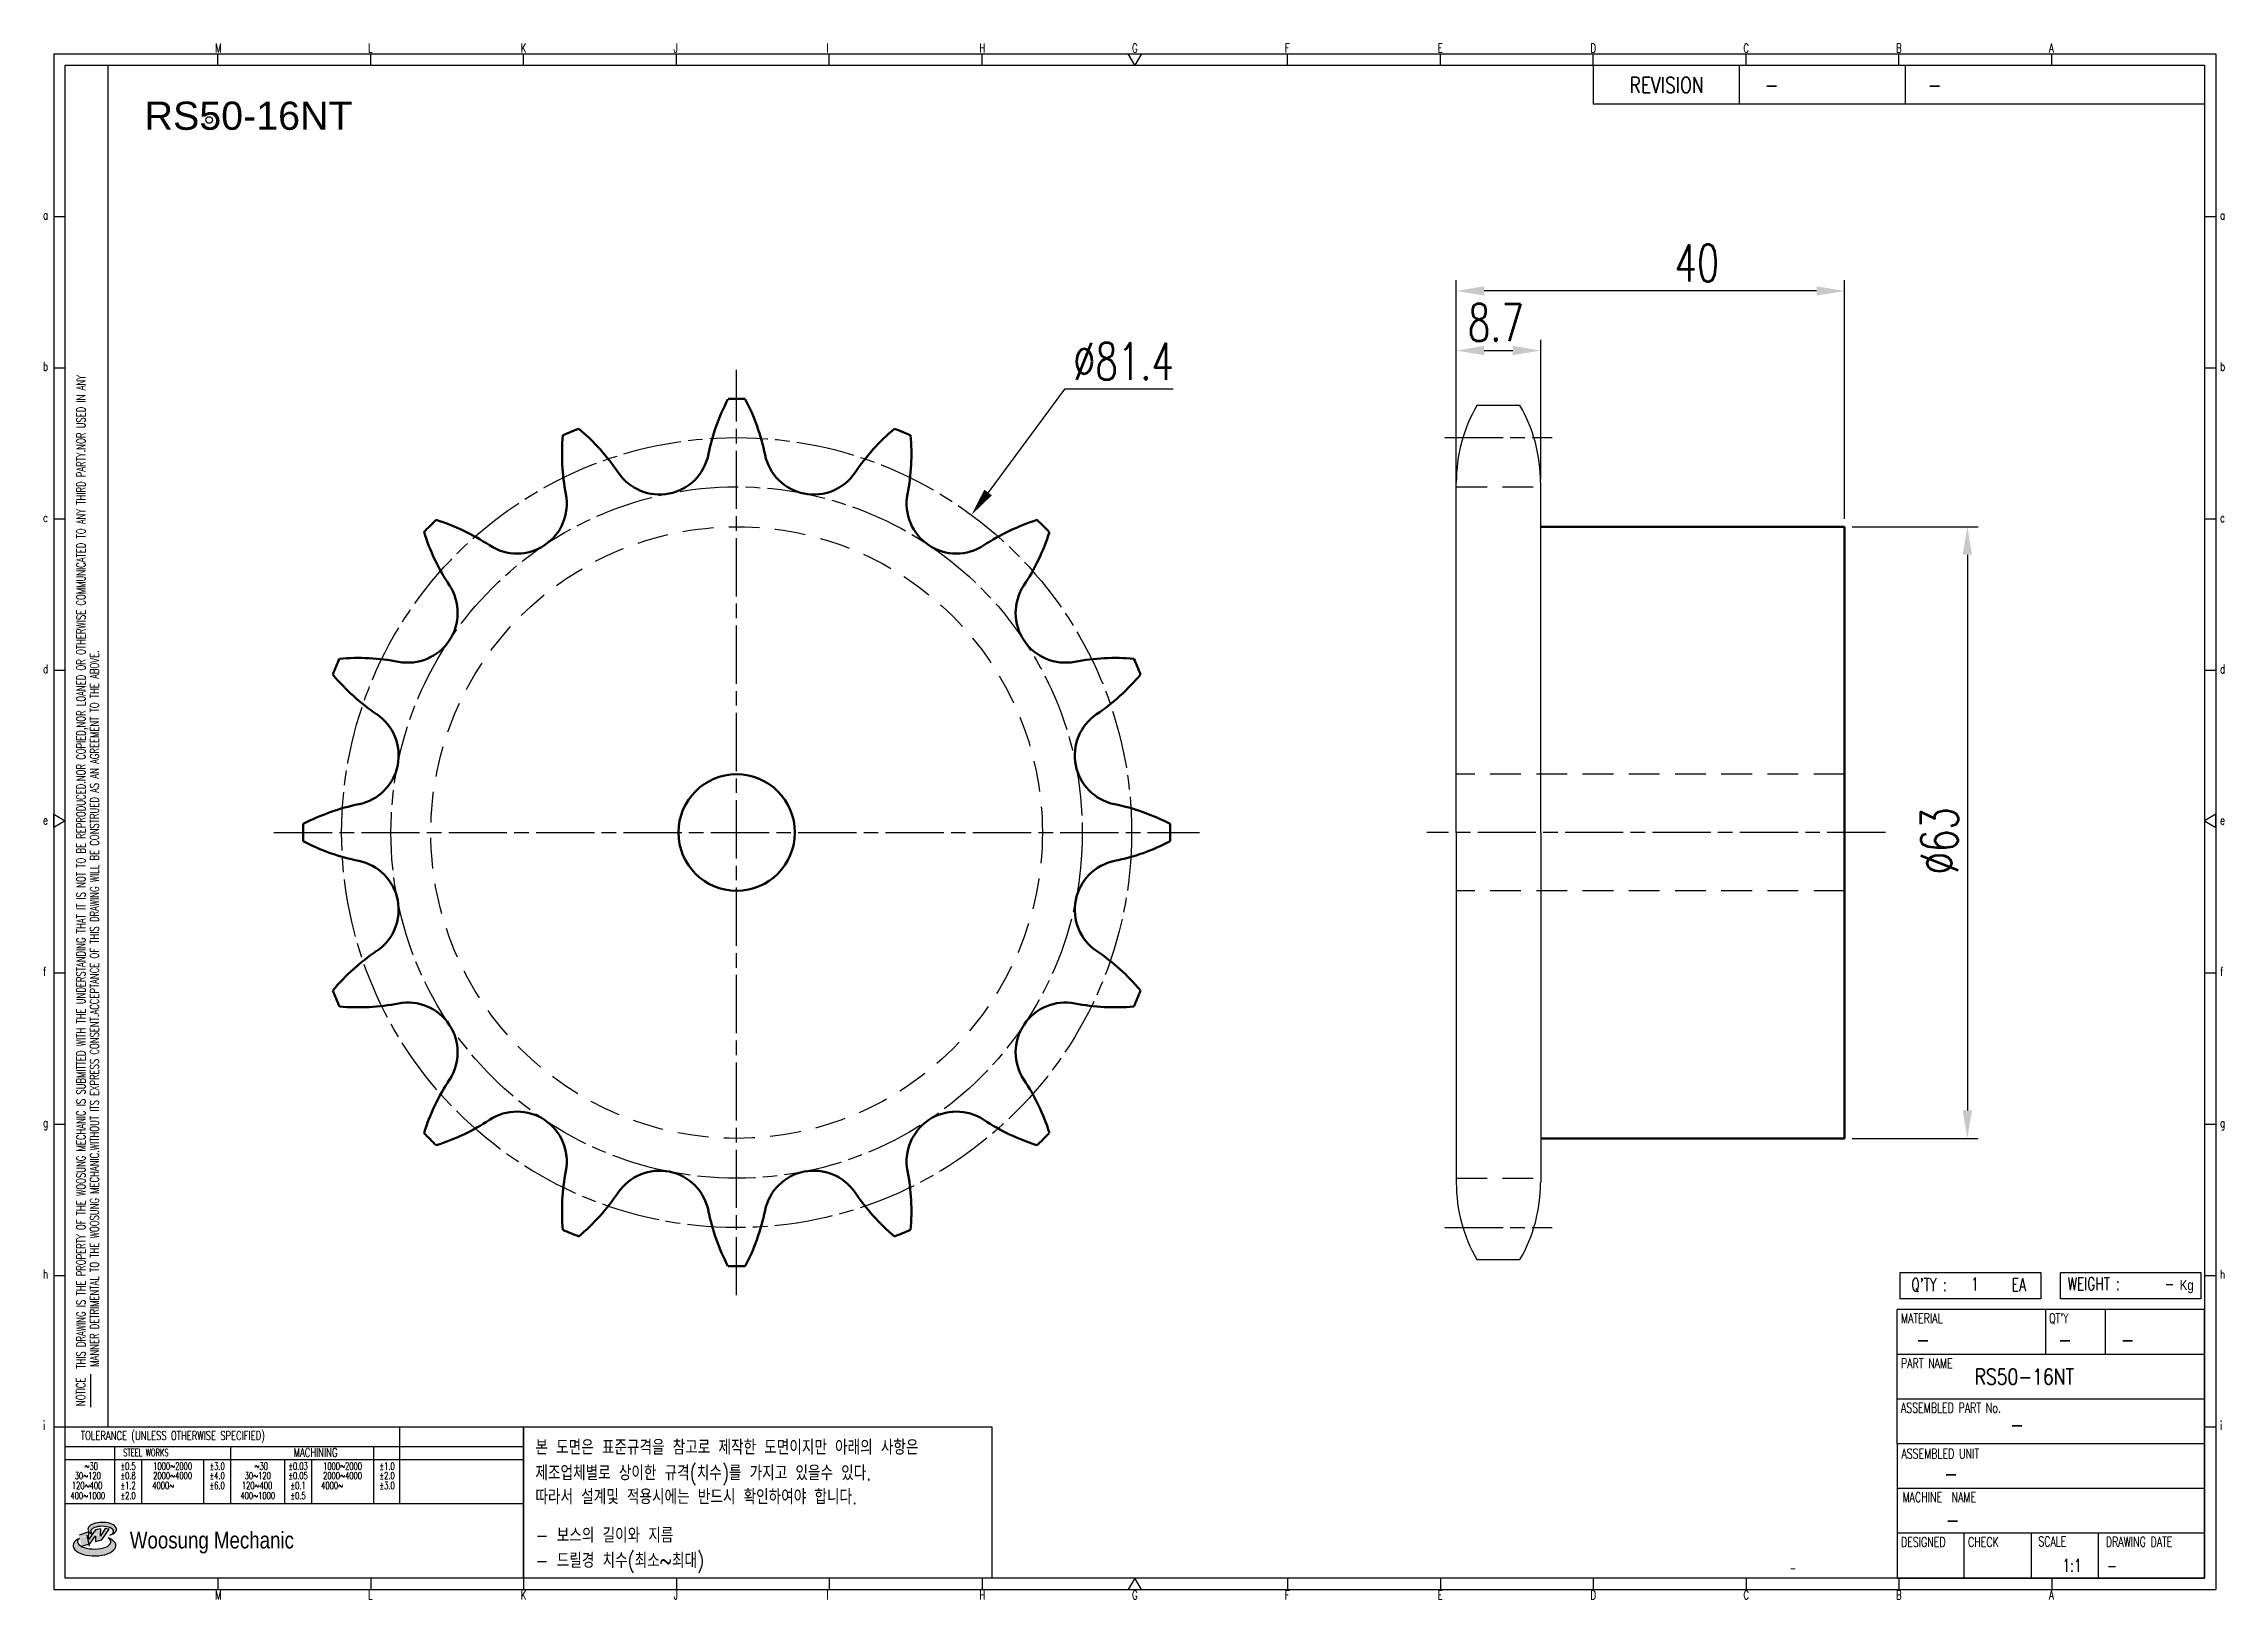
# Model space of a CAD drawing. Header units: millimetres. Extents: x 2122 to 2347, y 18 to 178.
import ezdxf
from ezdxf.enums import TextEntityAlignment as Align

# ---------------------------------------------------------------- set-up
doc = ezdxf.new("R2010")
doc.units = ezdxf.units.MM
for name, pattern in [('AM_ISO08W050', [18, 12, -1.5, 3, -1.5]), ('AM_ISO08W050x2', [9, 6, -0.75, 1.5, -0.75]), ('HIDDEN', [9.525, 6.35, -3.175])]:
    doc.linetypes.add(name, pattern=pattern)
for name, color, linetype, lineweight in [('1', 7, 'Continuous', 50), ('22', 30, 'AM_ISO08W050', 25), ('VIS', 7, 'Continuous', 50)]:
    doc.layers.add(name, color=color, linetype=linetype, lineweight=lineweight)
for name, color, linetype in [('HL', 2, 'HIDDEN'), ('S-DIM', 7, 'Continuous'), ('TITLE', 7, 'Continuous'), ('도면레이아웃', 7, 'Continuous')]:
    doc.layers.add(name, color=color, linetype=linetype)
doc.styles.add('HAN', font='ROMANS.shx', dxfattribs={"width": 0.7, "bigfont": 'whgtxt.shx'})
doc.styles.add('HKD_ST2', font='romans.shx', dxfattribs={"width": 0.7, "height": 4, "bigfont": '@extfont2.shx'})
doc.styles.add('HSG', font='SIMPLEX.shx', dxfattribs={"width": 0.7, "bigfont": 'HSG.shx'})
doc.styles.add('ROMANS', font='romans.shx', dxfattribs={"width": 0.7, "bigfont": 'whgtxt.shx'})
doc.styles.add('SLDTEXTSTYLE4', font='arial.ttf', dxfattribs={"width": 0.8})
doc.styles.get("Standard").update_dxf_attribs({"font": 'arial.ttf'})
doc.dimstyles.new('APP4', dxfattribs={"dimscale": 1.6, "dimtxt": 2.4, "dimasz": 1.8, "dimexe": 0.7, "dimexo": 0.5, "dimgap": 0.6, "dimtad": 1, "dimtoh": 1, "dimdec": 1, "dimrnd": 0.01, "dimzin": 9, "dimdsep": 46, "dimtxsty": 'HSG', "dimcen": 0, "dimclrd": 1, "dimclre": 1, "dimclrt": 256, "dimazin": 2, "dimtp": 1, "dimtm": 1, "dimtfac": 0.5, "dimtdec": 1, "dimtofl": 0, "dimtmove": 0, "dimatfit": 3, "dimfxl": 0, "dimtvp": 1, "dimtolj": 2, "dimlwd": -1, "dimlwe": -1, "dimarcsym": 0})

# ---------------------------------------------------------------- blocks, each defined once
blk = doc.blocks.new('*D8')
at = {"layer": 'Defpoints', "color": 0, "transparency": 16777216}
for p in [(2217.86, 129.62), (2169.49, 64.19)]:
    blk.add_point(p, dxfattribs=at)
at = {"layer": 'S-DIM', "color": 1, "transparency": 16777216}
for p, q in [((2227.43, 142.57), (2219.57, 131.94)), ((2238.63, 142.57), (2227.43, 142.57))]:
    blk.add_line(p, q, dxfattribs=at)
blk.add_solid([(2219.18, 132.23), (2219.96, 131.65), (2217.86, 129.62)], dxfattribs=at)
at = {"layer": 'S-DIM', "transparency": 16777216, "insert": (2233.51, 145.45), "char_height": 3.84, "attachment_point": 5, "style": 'HSG'}
blk.add_mtext('\\A2;∅81.4', dxfattribs=at)
blk = doc.blocks.new('*D9')
at = {"layer": 'Defpoints', "color": 0, "transparency": 16777216}
for p in [(2267.8, 152.7), (2267.8, 128.41), (2307.8, 128.41)]:
    blk.add_point(p, dxfattribs=at)
at = {"layer": 'S-DIM', "color": 1, "transparency": 16777216}
for p, q in [((2267.8, 129.21), (2267.8, 153.82)), ((2307.8, 129.21), (2307.8, 153.82)), ((2304.92, 152.7), (2270.68, 152.7))]:
    blk.add_line(p, q, dxfattribs=at)
for points in [[(2270.68, 153.18), (2270.68, 152.22), (2267.8, 152.7)], [(2304.92, 153.18), (2304.92, 152.22), (2307.8, 152.7)]]:
    blk.add_solid(points, dxfattribs=at)
at = {"layer": 'S-DIM', "transparency": 16777216, "insert": (2292.59, 155.58), "char_height": 3.84, "attachment_point": 5, "style": 'HSG'}
blk.add_mtext('\\A2;40', dxfattribs=at)
blk = doc.blocks.new('*D10')
at = {"layer": 'Defpoints', "color": 0, "transparency": 16777216}
for p in [(2276.5, 146.56), (2267.8, 132.51), (2276.5, 132.51)]:
    blk.add_point(p, dxfattribs=at)
at = {"layer": 'S-DIM', "color": 1, "transparency": 16777216}
for p, q in [((2267.8, 133.31), (2267.8, 147.68)), ((2270.68, 146.56), (2273.62, 146.56)), ((2276.5, 133.31), (2276.5, 147.68))]:
    blk.add_line(p, q, dxfattribs=at)
for points in [[(2270.68, 147.04), (2270.68, 146.08), (2267.8, 146.56)], [(2273.62, 147.04), (2273.62, 146.08), (2276.5, 146.56)]]:
    blk.add_solid(points, dxfattribs=at)
at = {"layer": 'S-DIM', "transparency": 16777216, "insert": (2271.88, 149.44), "char_height": 3.84, "attachment_point": 5, "style": 'HSG'}
blk.add_mtext('\\A2;8.7', dxfattribs=at)
blk = doc.blocks.new('*D11')
at = {"layer": 'Defpoints', "color": 0, "transparency": 16777216}
for p in [(2307.8, 128.41), (2307.8, 65.41), (2320.45, 65.41)]:
    blk.add_point(p, dxfattribs=at)
at = {"layer": 'S-DIM', "color": 1, "transparency": 16777216}
for p, q in [((2308.6, 128.41), (2321.57, 128.41)), ((2320.45, 125.53), (2320.45, 68.29)), ((2308.6, 65.41), (2321.57, 65.41))]:
    blk.add_line(p, q, dxfattribs=at)
for points in [[(2319.97, 125.53), (2320.93, 125.53), (2320.45, 128.41)], [(2319.97, 68.29), (2320.93, 68.29), (2320.45, 65.41)]]:
    blk.add_solid(points, dxfattribs=at)
at = {"layer": 'S-DIM', "transparency": 16777216, "insert": (2317.57, 96.06), "char_height": 3.84, "attachment_point": 5, "rotation": 90, "style": 'HSG'}
blk.add_mtext('\\A2;%%c63', dxfattribs=at)
blk = doc.blocks.new('SUYWSHJH')
at = {"layer": '도면레이아웃'}
h = blk.add_hatch(color=10, dxfattribs=at)
h.paths.add_polyline_path([(1.544, 35.177), (1.554, 34.966), (1.779, 35.034), (2.054, 35.422), (1.908, 35.446), (1.728, 35.167), (1.741, 35.439), (1.547, 35.405), (1.292, 35.041), (1.295, 35.33), (0.943, 35.208), (1.03, 34.8), (1.336, 34.885)])
edge = h.paths.add_edge_path()
edge.add_ellipse((1.795, 35.421), major_axis=(-0.53, 0), ratio=0.487785, start_angle=122.36065, end_angle=403.39574)
edge.add_line((1.411, 35.244), (1.419, 35.261))
edge.add_ellipse((1.798, 35.344), major_axis=(-0.423, 0), ratio=0.444396, start_angle=131.58977, end_angle=386.19408, ccw=False)
edge = h.paths.add_edge_path()
edge.add_ellipse((1.512, 34.815), major_axis=(-0.793, 0), ratio=0.480113, start_angle=314.67633, end_angle=590.85213)
edge.add_ellipse((1.501, 34.958), major_axis=(-0.62, 0), ratio=0.43311, start_angle=331.7024, end_angle=574.42495, ccw=False)
for p, q in [((0, 90.118), (80.15, 90.118)), ((0, 90.118), (0, 33.191)), ((6.089, 89.693), (6.089, 90.118)), ((11.753, 89.693), (11.753, 90.118)), ((17.418, 89.693), (17.418, 90.118)), ((23.082, 89.693), (23.082, 90.118)), ((28.746, 89.693), (28.746, 90.118)), ((34.411, 89.693), (34.411, 90.118)), ((45.739, 89.693), (45.739, 90.118)), ((51.404, 89.693), (51.404, 90.118)), ((57.068, 89.693), (57.068, 90.118)), ((62.732, 89.693), (62.732, 90.118)), ((68.397, 89.693), (68.397, 90.118)), ((74.061, 89.693), (74.061, 90.118)), ((80.15, 90.118), (80.15, 33.191)), ((0, 84.085), (0.425, 84.085)), ((79.725, 84.085), (80.15, 84.085)), ((0, 78.478), (0.425, 78.478)), ((79.725, 78.478), (80.15, 78.478)), ((0, 72.87), (0.425, 72.87)), ((79.725, 72.87), (80.15, 72.87)), ((0, 67.262), (0.425, 67.262)), ((79.725, 67.262), (80.15, 67.262)), ((0, 56.047), (0.425, 56.047)), ((79.725, 56.047), (80.15, 56.047)), ((0, 50.439), (0.425, 50.439)), ((79.725, 50.439), (80.15, 50.439)), ((0, 44.832), (0.425, 44.832)), ((79.725, 44.832), (80.15, 44.832)), ((1.377, 39.947), (1.377, 41.174)), ((0, 39.224), (0.425, 39.224)), ((79.725, 39.224), (80.15, 39.224)), ((0, 33.191), (80.15, 33.191)), ((6.089, 33.616), (6.089, 33.191)), ((11.753, 33.616), (11.753, 33.191)), ((17.418, 33.616), (17.418, 33.191)), ((23.082, 33.616), (23.082, 33.191)), ((28.746, 33.616), (28.746, 33.191)), ((34.411, 33.616), (34.411, 33.191)), ((45.739, 33.616), (45.739, 33.191)), ((51.404, 33.616), (51.404, 33.191)), ((57.068, 33.616), (57.068, 33.191)), ((62.732, 33.616), (62.732, 33.191)), ((68.397, 33.616), (68.397, 33.191)), ((74.061, 33.616), (74.061, 33.191))]:
    blk.add_line(p, q)
at = {"color": 2}
for p, q in [((2.017, 39.224), (2.017, 89.693)), ((0.425, 39.224), (17.418, 39.224)), ((12.816, 39.224), (12.816, 36.382)), ((17.418, 33.616), (17.418, 39.224)), ((0.425, 38.487), (17.418, 38.487)), ((0.425, 38.012), (17.418, 38.012)), ((2.257, 38.487), (2.257, 36.382)), ((3.257, 38.012), (3.257, 36.382)), ((5.557, 38.012), (5.557, 36.382)), ((6.557, 38.5), (6.557, 36.382)), ((8.557, 38.012), (8.557, 36.382)), ((9.557, 38.026), (9.557, 36.382)), ((11.857, 38.487), (11.857, 36.382)), ((0.425, 36.382), (17.418, 36.382))]:
    blk.add_line(p, q, dxfattribs=at)
at = {"color": 6, "ltscale": 0.5}
for p, q in [((57.068, 89.693), (57.068, 88.246)), ((62.47, 89.693), (62.47, 88.246)), ((68.635, 89.693), (68.635, 88.246)), ((79.725, 88.246), (57.068, 88.246)), ((68.336, 38.59), (68.336, 43.563)), ((79.725, 43.563), (68.336, 43.563)), ((73.827, 43.563), (73.827, 41.905)), ((76.037, 43.563), (76.037, 41.905)), ((79.725, 38.59), (79.725, 43.563)), ((79.725, 41.905), (68.336, 41.905)), ((79.725, 40.248), (68.336, 40.248)), ((68.336, 38.59), (68.336, 33.616)), ((79.725, 38.59), (68.336, 38.59)), ((79.725, 33.616), (79.725, 38.59)), ((79.725, 36.932), (68.336, 36.932)), ((79.725, 35.274), (68.336, 35.274)), ((70.822, 33.616), (70.822, 35.274)), ((73.309, 33.616), (73.309, 35.274)), ((75.796, 33.616), (75.796, 35.274)), ((68.336, 33.616), (79.725, 33.616))]:
    blk.add_line(p, q, dxfattribs=at)
for points in [[(40.075, 89.693), (39.83, 90.118), (40.32, 90.118)], [(0.425, 89.693), (79.725, 89.693), (79.725, 33.616), (0.425, 33.616)], [(0.425, 61.679), (0, 61.433), (0, 61.924)], [(79.725, 61.679), (80.15, 61.433), (80.15, 61.924)], [(40.075, 33.616), (39.83, 33.191), (40.32, 33.191)]]:
    blk.add_lwpolyline(points, close=True)
at = {"layer": 'TITLE', "color": 20}
for p, q in [((68.449, 43.961), (68.449, 44.936)), ((68.449, 44.936), (73.654, 44.936)), ((73.654, 44.936), (73.654, 43.961)), ((74.39, 43.961), (74.39, 44.936)), ((74.39, 44.936), (79.595, 44.936)), ((79.595, 44.936), (79.595, 43.961)), ((73.654, 43.961), (68.449, 43.961)), ((79.595, 43.961), (74.39, 43.961))]:
    blk.add_line(p, q, dxfattribs=at)
at = {"layer": '도면레이아웃'}
for p, q in [((1.295, 35.33), (0.943, 35.208)), ((1.03, 34.8), (1.336, 34.885)), ((1.224, 35.208), (1.311, 34.8)), ((1.224, 35.208), (1.224, 35.208)), ((1.547, 35.405), (1.292, 35.041)), ((1.292, 35.041), (1.295, 35.33)), ((1.336, 34.885), (1.544, 35.177)), ((1.419, 35.261), (1.411, 35.244)), ((1.544, 35.177), (1.554, 34.966)), ((1.741, 35.439), (1.547, 35.405)), ((1.554, 34.966), (1.779, 35.034)), ((1.908, 35.446), (1.728, 35.167)), ((1.728, 35.167), (1.741, 35.439)), ((1.779, 35.034), (2.054, 35.422)), ((2.054, 35.422), (1.908, 35.446))]:
    blk.add_line(p, q, dxfattribs=at)
for centre, major_axis, ratio, start_param, end_param in [((1.795, 35.421), (-0.53, 0), 0.487785, 2.135596, 7.040584), ((1.512, 34.815), (-0.793, 0), 0.480113, 5.492138, 10.312315), ((1.501, 34.958), (-0.62, 0), 0.43311, 5.789299, 10.025607), ((1.798, 35.344), (-0.423, 0), 0.444396, 2.296675, 6.740358)]:
    blk.add_ellipse(centre, major_axis=major_axis, ratio=ratio, start_param=start_param, end_param=end_param, dxfattribs=at)
at = {"color": 4, "style": 'HKD_ST2', "width": 0.7}
for s, p in [('M', (5.988, 90.164)), ('L', (11.652, 90.164)), ('K', (17.316, 90.164)), ('J', (22.981, 90.164)), ('I', (28.645, 90.164)), ('H', (34.309, 90.164)), ('G', (39.974, 90.164)), ('F', (45.638, 90.164)), ('E', (51.302, 90.164)), ('D', (56.967, 90.164)), ('C', (62.631, 90.164)), ('B', (68.295, 90.164)), ('A', (73.96, 90.164)), ('a', (-0.395, 83.976)), ('a', (80.305, 83.97)), ('b', (-0.395, 78.368)), ('b', (80.305, 78.362)), ('c', (-0.395, 72.76)), ('c', (80.305, 72.754)), ('d', (-0.395, 67.153)), ('d', (80.305, 67.147)), ('e', (-0.395, 61.545)), ('e', (80.305, 61.539)), ('f', (-0.395, 55.937)), ('f', (80.305, 55.931)), ('g', (-0.395, 50.33)), ('g', (80.305, 50.324)), ('h', (-0.395, 44.722)), ('h', (80.305, 44.716)), ('i', (-0.395, 39.114)), ('i', (80.305, 39.108)), ('M', (5.988, 32.824)), ('L', (11.652, 32.824)), ('K', (17.316, 32.824)), ('J', (22.981, 32.824)), ('I', (28.645, 32.824)), ('H', (34.309, 32.824)), ('G', (39.974, 32.824)), ('F', (45.638, 32.824)), ('E', (51.302, 32.824)), ('D', (56.967, 32.824)), ('C', (62.631, 32.824)), ('B', (68.295, 32.824)), ('A', (73.96, 32.824))]:
    blk.add_text(s, height=0.326, dxfattribs=at).set_placement(p)
for s, height, style, width, p in [('REVISION', 0.5806, 'HAN', 0.8, (58.415, 88.664)), ('-', 0.581, 'HAN', 0.8, (63.426, 88.664)), ('-', 0.581, 'HAN', 0.8, (69.468, 88.664)), ("Q'TY : ", 0.4746, 'HKD_ST2', 0.7, (68.857, 44.253)), ('1', 0.475, 'HKD_ST2', 0.7, (71.071, 44.275)), ('EA', 0.4746, 'HKD_ST2', 0.7, (72.578, 44.253)), ('WEIGHT : ', 0.4746, 'HKD_ST2', 0.7, (74.65, 44.286)), ('-', 0.581, 'HAN', 0.8, (69.029, 42.157)), ('-', 0.581, 'HAN', 0.8, (74.289, 42.157)), ('-', 0.581, 'HAN', 0.8, (76.623, 42.157)), ('-', 0.581, 'HAN', 0.8, (72.515, 39.013)), ('-', 0.581, 'HAN', 0.8, (70.067, 37.189)), ('-', 0.581, 'HAN', 0.8, (70.126, 35.48)), ('1:1', 0.4746, 'HKD_ST2', 0.7, (74.458, 33.848)), ('-', 0.475, 'HKD_ST2', 0.7, (76.112, 33.837))]:
    blk.add_text(s, height=height, dxfattribs=dict(style=style, width=width)).set_placement(p)
at = {"color": 6, "style": 'HKD_ST2', "width": 0.7}
for s, p in [(' THIS DRAWING IS THE PROPERTY OF THE WOOSUNG MECHANIC IS SUBMITTED WITH THE UNDERSTANDING THAT IT IS NOT TO BE REPRODUCED.NOR COPIED,NOR LOANED OR OTHERWISE COMMUNICATED TO ANY THIRD PARTY.NOR USED IN ANY', (1.173, 41.217)), ('MANNER DETRIMENTAL TO THE WOOSUNG MECHANIC.WITHOUT ITS EXPRESS CONSENT.ACCEPTANCE OF THIS DRAWING WILL BE CONSTRUED AS AN AGREEMENT TO THE ABOVE.', (1.672, 41.447))]:
    blk.add_text(s, height=0.326266, rotation=90, dxfattribs=at).set_placement(p)
at = {"style": 'HKD_ST2', "width": 0.7}
blk.add_text('-', height=0.475, dxfattribs=at).set_placement((78.613, 44.286), align=Align.RIGHT)
at = {"color": 4, "style": 'HKD_ST2', "width": 0.7}
for s, height, p in [('MATERIAL', 0.3651, (68.474, 43.425)), ("QT'Y", 0.3651, (73.965, 43.425)), ('PART NAME', 0.3651, (68.474, 41.756)), ('ASSEMBLED PART No.', 0.36511, (68.474, 40.109)), ('ASSEMBLED UNIT', 0.36511, (68.49, 38.408)), ('MACHINE  NAME', 0.36511, (68.532, 36.794)), ('DESIGNED', 0.3651, (68.474, 35.136)), ('CHECK', 0.3651, (70.961, 35.136)), ('SCALE', 0.3651, (73.566, 35.153)), ('DRAWING DATE', 0.36511, (76.071, 35.141))]:
    blk.add_text(s, height=height, dxfattribs=at).set_placement(p, align=Align.TOP_LEFT)
at = {"style": 'HKD_ST2', "width": 0.7}
blk.add_text('NOTICE', height=0.3263, rotation=90, dxfattribs=at).set_placement((1.163, 39.988))
for s, height, style, width, p in [('TOLERANCE (UNLESS OTHERWISE SPECIFIED)', 0.32627, 'HKD_ST2', 0.7, (4.417, 38.896)), ('-', 0.326, 'ROMANS', 0.65, (64.469, 33.975))]:
    blk.add_text(s, height=height, dxfattribs=dict(style=style, width=width)).set_placement(p, align=Align.MIDDLE_CENTER)
at = {"color": 4, "style": 'HKD_ST2', "width": 0.7}
for s, height, p in [('STEEL WORKS', 0.26101, (3.416, 38.268)), ('MACHINING', 0.3263, (9.707, 38.27)), ('%%P0.5', 0.261, (2.757, 37.762)), ('%%P0.8', 0.261, (2.757, 37.411)), ('%%P3.0', 0.261, (6.057, 37.762)), ('%%P4.0', 0.261, (6.057, 37.411)), ('%%P0.03', 0.261, (9.057, 37.762)), ('%%P0.05', 0.261, (9.057, 37.411)), ('%%P1.0', 0.261, (12.357, 37.762)), ('%%P2.0', 0.261, (12.357, 37.411)), ('%%P1.2', 0.261, (2.757, 37.045)), ('%%P2.0', 0.261, (2.757, 36.67)), ('%%P6.0', 0.261, (6.057, 37.045)), ('%%P0.1', 0.261, (9.057, 37.045)), ('%%P0.5', 0.261, (9.057, 36.67)), ('%%P3.0', 0.261, (12.357, 37.045))]:
    blk.add_text(s, height=height, dxfattribs=at).set_placement(p, align=Align.MIDDLE)
for s, height, p in [('30%%126120', 0.261, (1.263, 37.411)), ('%%12630', 0.261, (1.389, 37.762)), ('2000%%1264000', 0.26101, (4.407, 37.411)), ('1000%%1262000', 0.26101, (4.407, 37.762)), ('30%%126120', 0.261, (7.563, 37.411)), ('%%12630', 0.261, (7.689, 37.762)), ('2000%%1264000', 0.26101, (10.707, 37.411)), ('1000%%1262000', 0.26101, (10.707, 37.762)), ('400%%1261000', 0.26101, (1.263, 36.67)), ('120%%126400', 0.26101, (1.237, 37.045)), ('4000%%126', 0.261, (4.061, 37.045)), ('400%%1261000', 0.26101, (7.563, 36.67)), ('120%%126400', 0.26101, (7.537, 37.045)), ('4000%%126', 0.261, (10.321, 37.045))]:
    blk.add_text(s, height=height, dxfattribs=at).set_placement(p, align=Align.MIDDLE_CENTER)
at = {"color": 1, "style": 'SLDTEXTSTYLE4', "width": 0.8}
blk.add_text('Woosung Mechanic', height=0.61957, dxfattribs=at).set_placement((2.822, 34.711))
at = {"layer": 'TITLE', "width": 0.8}
blk.add_text('Kg', height=0.3789, dxfattribs=at).set_placement((78.807, 44.286))

msp = doc.modelspace()

# ---------------------------------------------------------------- linework, layer by layer
for p, q in [((2274.37, 140.9), (2269.92, 140.9)), ((2267.8, 96.91), (2267.8, 132.97)), ((2276.5, 96.91), (2276.5, 132.97)), ((2267.8, 96.91), (2267.8, 60.85)), ((2276.5, 96.91), (2276.5, 60.85)), ((2274.37, 52.91), (2269.92, 52.91))]:
    msp.add_line(p, q)
at = {"color": 4}
msp.add_lwpolyline([(2171.73, 35.71), (2219.97, 35.71), (2219.97, 20.12), (2171.73, 20.12)], close=True, dxfattribs=at)
msp.add_circle((2139.34, 170.31), 0.336)
for centre, start, end in [((2283.67, 132.97), 150, 180), ((2260.62, 132.97), 0, 30), ((2283.67, 60.85), 180, 210), ((2260.62, 60.85), 330, 0)]:
    msp.add_arc(centre, 15.87, start, end)
at = {"layer": '1'}
msp.add_circle((2193.67, 96.91), 6, dxfattribs=at)
for centre, radius, start, end in [((2212.25, 131.43), 21.95, 152.507, 168.4375), ((2193.67, 96.91), 44.67, 88.8612, 91.1388), ((2175.09, 131.43), 21.95, 11.5625, 27.493), ((2197.63, 135.92), 21.95, 175.007, 190.9375), ((2193.67, 96.91), 44.67, 111.3612, 113.6388), ((2163.29, 121.7), 21.95, 34.0625, 49.993), ((2224.05, 121.7), 21.95, 130.007, 145.9375), ((2193.67, 96.91), 44.67, 66.3612, 68.6388), ((2189.72, 135.92), 21.95, 349.0625, 4.993), ((2185.73, 136.86), 5.13, 214.0625, 348.4375), ((2201.62, 136.86), 5.13, 191.5625, 325.9375), ((2171.04, 130.78), 5.13, 236.5625, 10.9375), ((2216.31, 130.78), 5.13, 169.0625, 303.4375), ((2193.67, 96.91), 44.67, 133.8612, 136.1388), ((2156.12, 108.18), 21.95, 56.5625, 72.493), ((2231.23, 108.18), 21.95, 107.507, 123.4375), ((2193.67, 96.91), 44.67, 43.8612, 46.1388), ((2182.4, 134.46), 21.95, 197.507, 213.4375), ((2204.95, 134.46), 21.95, 326.5625, 342.493), ((2159.8, 119.54), 5.13, 259.0625, 33.4375), ((2227.54, 119.54), 5.13, 146.5625, 280.9375), ((2193.67, 96.91), 44.67, 156.3612, 158.6388), ((2154.66, 92.95), 21.95, 79.0625, 94.993), ((2232.68, 92.95), 21.95, 85.007, 100.9375), ((2193.67, 96.91), 44.67, 21.3612, 23.6388), ((2168.88, 127.29), 21.95, 220.007, 235.9375), ((2218.46, 127.29), 21.95, 304.0625, 319.993), ((2153.72, 104.85), 5.13, 281.5625, 55.9375), ((2233.63, 104.85), 5.13, 124.0625, 258.4375), ((2159.15, 78.33), 21.95, 101.5625, 117.493), ((2228.2, 78.33), 21.95, 62.507, 78.4375), ((2193.67, 96.91), 44.67, 178.8612, 181.1388), ((2193.67, 96.91), 44.67, 358.8612, 1.1388), ((2159.15, 115.49), 21.95, 242.507, 258.4375), ((2228.2, 115.49), 21.95, 281.5625, 297.493), ((2153.72, 88.96), 5.13, 304.0625, 78.4375), ((2233.63, 88.96), 5.13, 101.5625, 235.9375), ((2168.88, 66.53), 21.95, 124.0625, 139.993), ((2218.46, 66.53), 21.95, 40.007, 55.9375), ((2193.67, 96.91), 44.67, 201.3612, 203.6388), ((2154.66, 100.86), 21.95, 265.007, 280.9375), ((2159.8, 74.27), 5.13, 326.5625, 100.9375), ((2227.54, 74.27), 5.13, 79.0625, 213.4375), ((2232.68, 100.86), 21.95, 259.0625, 274.993), ((2193.67, 96.91), 44.67, 336.3612, 338.6388), ((2182.4, 59.36), 21.95, 146.5625, 162.493), ((2204.95, 59.36), 21.95, 17.507, 33.4375), ((2171.04, 63.04), 5.13, 349.0625, 123.4375), ((2216.31, 63.04), 5.13, 56.5625, 190.9375), ((2193.67, 96.91), 44.67, 223.8612, 226.1388), ((2156.12, 85.63), 21.95, 287.507, 303.4375), ((2231.23, 85.63), 21.95, 236.5625, 252.493), ((2193.67, 96.91), 44.67, 313.8612, 316.1388), ((2197.63, 57.9), 21.95, 169.0625, 184.993), ((2185.73, 56.95), 5.13, 11.5625, 145.9375), ((2201.62, 56.95), 5.13, 34.0625, 168.4375), ((2189.72, 57.9), 21.95, 355.007, 10.9375), ((2163.29, 72.12), 21.95, 310.007, 325.9375), ((2224.05, 72.12), 21.95, 214.0625, 229.993), ((2212.25, 62.38), 21.95, 191.5625, 207.493), ((2175.09, 62.38), 21.95, 332.507, 348.4375), ((2193.67, 96.91), 44.67, 246.3612, 248.6388), ((2193.67, 96.91), 44.67, 291.3612, 293.6388), ((2193.67, 96.91), 44.67, 268.8612, 271.1388)]:
    msp.add_arc(centre, radius, start, end, dxfattribs=at)
at = {"layer": '22', "color": 4, "linetype": 'AM_ISO08W050x2'}
for p, q in [((2193.67, 49.24), (2193.67, 144.57)), ((2146.01, 96.91), (2241.34, 96.91)), ((2312.01, 96.91), (2264.77, 96.91))]:
    msp.add_line(p, q, dxfattribs=at)
at = {"layer": '22', "linetype": 'AM_ISO08W050x2'}
for p, q in [((2266.62, 137.59), (2277.67, 137.59)), ((2266.62, 56.22), (2277.67, 56.22))]:
    msp.add_line(p, q, dxfattribs=at)
at = {"layer": '22', "color": 4, "linetype": 'AM_ISO08W050x2'}
for radius in [40.69, 35.61]:
    msp.add_circle((2193.67, 96.91), radius, dxfattribs=at)
at = {"layer": 'HL', "ltscale": 0.5}
for p, q in [((2267.8, 132.51), (2276.5, 132.51)), ((2307.8, 102.91), (2267.8, 102.91)), ((2307.8, 90.91), (2267.8, 90.91)), ((2267.8, 61.31), (2276.5, 61.31))]:
    msp.add_line(p, q, dxfattribs=at)
msp.add_circle((2193.67, 96.91), 31.5, dxfattribs=at)
at = {"layer": 'VIS'}
for p, q in [((2307.8, 128.41), (2276.5, 128.41)), ((2307.8, 128.41), (2307.8, 65.41)), ((2307.8, 65.41), (2276.5, 65.41))]:
    msp.add_line(p, q, dxfattribs=at)

# ---------------------------------------------------------------- block references
at = {"xscale": 2.779053458626894, "yscale": 2.779053458626894, "zscale": 2.779053458626894}
msp.add_blockref('SUYWSHJH', (2123.32, -73.3), dxfattribs=at)

# ---------------------------------------------------------------- texts
at = {"color": 2}
msp.add_text('RS50-16NT', height=2.904, dxfattribs=at).set_placement((2132.68, 169.3))
at = {"style": 'HAN', "width": 0.8}
msp.add_text('RS50-16NT', height=1.614, dxfattribs=at).set_placement((2321.21, 40.05))
at = {"color": 4, "style": 'HAN', "width": 0.8}
for s, p in [('본 도면은 표준규격을 참고로 제작한 도면이지만 아래의 사항은', (2172.94, 32.82)), ('제조업체별로 상이한 규격(치수)를 가지고 있을수 있다.', (2172.94, 30.18)), ('따라서 설계및 적용시에는 반드시 확인하여야 합니다.', (2172.94, 27.72)), ('- 보스의 길이와 지름', (2172.94, 23.76)), ('- 드릴경 치수(최소~최대)', (2172.94, 21.16))]:
    msp.add_text(s, height=1.5267, dxfattribs=at).set_placement(p)

# ---------------------------------------------------------------- dimensions: what is measured, and where the dimension line sits
at = {"layer": 'S-DIM', "color": 3}
for base, p1, p2, picture, middle in [((2267.8, 152.7), (2307.8, 128.41), (2267.8, 128.41), '*D9', (2292.59, 152.7)), ((2276.5, 146.56), (2267.8, 132.51), (2276.5, 132.51), '*D10', (2271.88, 146.56))]:
    dim = msp.add_linear_dim(base=base, p1=p1, p2=p2, dimstyle='APP4', dxfattribs=at)
    dim.commit()
    dim.dimension.update_dxf_attribs({"geometry": picture, "text_midpoint": middle, "dimtype": 160})
dim = msp.add_diameter_dim_2p(p1=(2169.49, 64.19), p2=(2217.86, 129.62), dimstyle='APP4', dxfattribs=at)
dim.commit()
dim.dimension.update_dxf_attribs({"geometry": '*D8', "text_midpoint": (2233.51, 142.57), "dimtype": 163})
dim = msp.add_linear_dim(base=(2320.45, 65.41), p1=(2307.8, 128.41), p2=(2307.8, 65.41), angle=90, text='%%c<>', dimstyle='APP4', dxfattribs=at)
dim.commit()
dim.dimension.update_dxf_attribs({"geometry": '*D11', "text_midpoint": (2320.45, 96.06), "dimtype": 160})

doc.saveas('drawing.dxf')
